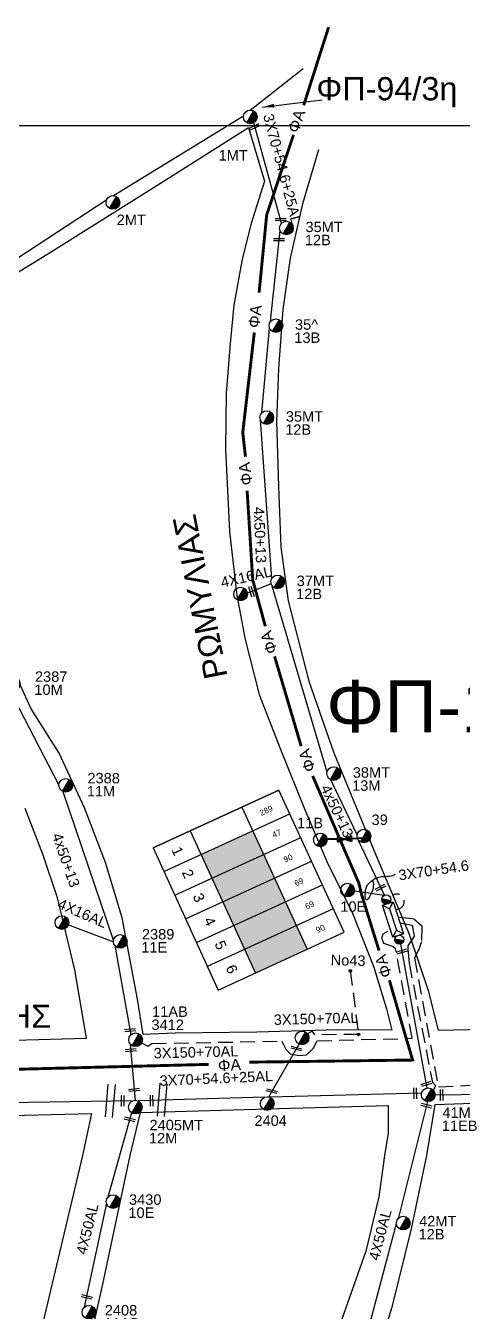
# Model space of a CAD drawing. Header units: millimetres. Extents: x 645 to 3057, y 900 to 1793.
# Drawn here: x 1477.2 to 1552.6, y 1563.5 to 1785.5 of the extents above; entities that cross this region are included whole.
import ezdxf
from ezdxf.enums import TextEntityAlignment as Align

# ---------------------------------------------------------------- set-up
doc = ezdxf.new("R2010")
doc.units = ezdxf.units.MM
doc.linetypes.add('DASHED', pattern=[19.05, 12.7, -6.35])
for name, color, linetype in [('Άγνωστα', 7, 'Continuous'), ('Ασφαλειοκιβώτια Χ.Τ 6 αναχωρήσεων', 7, 'Continuous'), ('Γυμνά εναέρια ΧΤ (3Φ)   4x16AL', 7, 'Continuous'), ('Γυμνά εναέρια ΧΤ (3Φ)   4x50AL', 7, 'Continuous'), ('Επίτονοι', 7, 'Continuous'), ('Επιγραφές - Σχήματα', 7, 'Continuous'), ('Μηχανική τομή', 7, 'Continuous'), ('Στύλος ΦΜ', 7, 'Continuous'), ('Στύλος ΦΜ @ 1', 7, 'Continuous'), ('Συνδέσεις', 7, 'Continuous'), ('Συνεστραμμένα ΧΤ   3x70+54.6+25 AL', 7, 'SYN_LINE'), ('Τομή', 7, 'Continuous'), ('Υποσταθμός εναέριος 2 στύλων', 7, 'Continuous'), ('Υποσταθμός πόλεως', 7, 'Continuous'), ('Υπόβαθρο ΔΕΗ', 7, 'Continuous'), ('Υπόβαθρο ΔΕΗ @ 1', 7, 'Continuous'), ('Υπόγεια καλώδια Δικτύου ΧΤ και Παρ. ΧΤ - 3X150+70 AL', 7, 'DASHED'), ('Υπόγεια καλώδια Παροχών ΧΤ   4x16AL', 7, 'DASHED')]:
    doc.layers.add(name, color=color, linetype=linetype)
doc.styles.get("Standard").update_dxf_attribs({"font": 'arial.ttf'})
doc.linetypes.add('SYN_LINE', pattern='A,0.5,-0.0001,["/\\/\\/\\/",Standard,S=0.1,R=0,X=0,Y=-0.05],-0.25', length=0.7501)
doc.dimstyles.new('ISO-25', dxfattribs={"dimtxt": 2.5, "dimasz": 2.5, "dimexe": 1.25, "dimexo": 0.625, "dimtad": 1, "dimtxsty": 'Standard', "dimcen": 2.5, "dimadec": 0, "dimazin": 0, "dimtfac": 1, "dimtmove": 0, "dimatfit": 3, "dimfxl": 1, "dimarcsym": 0})

# ---------------------------------------------------------------- blocks, each defined once
blk = doc.blocks.new('ΥΠΑΡΧΩΝ ΤΣΙΜΕΝΤΕΝΙΟΣ ΣΤΥΛΟΣ')
at = {"layer": 'Στύλος ΦΜ'}
blk.add_hatch(color=256, dxfattribs=at).paths.add_polyline_path([(-1.29, -2.28, 0.574793), (2.62, 0, 0.268822), (1.3, 2.27)])
blk.add_line((-1.29, -2.28), (1.3, 2.27), dxfattribs=at)
blk.add_circle((0, 0), 2.62, dxfattribs=at)
at = {"layer": 'Στύλος ΦΜ', "flags": 4}
for tag, p in [('ΑΡΙΘΜΟΣ', (-4.68, 8.05)), ('ΤΥΠΟΣ', (-4.91, 3.03))]:
    blk.add_attdef(tag, p, '', height=4, dxfattribs=at)
blk = doc.blocks.new('ΥΠΟΣΤΑΘΜΟΣ ΕΝΑΕΡΙΟΣ ΕΠΙ 2 ΣΤΥΛΩΝ')
at = {"layer": 'Υποσταθμός εναέριος 2 στύλων', "linetype": 'Continuous'}
for points in [[(-11.97, -2.11, 0.574793), (-8.45, -0.07, 0.268822), (-9.64, 1.98)], [(9.68, -2.15, 0.574793), (13.19, -0.1, 0.268822), (12.01, 1.95)]]:
    blk.add_hatch(color=256, dxfattribs=at).paths.add_polyline_path(points)
for p, q in [((-11.97, -2.11), (-9.64, 1.98)), ((9.68, -2.15), (12.01, 1.95))]:
    blk.add_line(p, q, dxfattribs=at)
for centre in [(-10.81, -0.07), (10.84, -0.1)]:
    blk.add_circle(centre, 2.36, dxfattribs=at)
at = {"layer": 'Υποσταθμός πόλεως', "linetype": 'Continuous', "ltscale": 40}
blk.add_lwpolyline([(-8.57, 2.82), (8.57, 2.82), (8.57, -2.82), (-8.57, -2.82)], close=True, dxfattribs=at)
for points in [[(-5.75, 0), (-8.57, 2.82)], [(-8.57, -2.82), (-5.75, 0)], [(-5.75, 0), (5.75, 0)], [(5.75, 0), (8.57, 2.82)], [(8.57, -2.82), (5.75, 0)]]:
    blk.add_lwpolyline(points, dxfattribs=at)
at = {"layer": 'Υποσταθμός εναέριος 2 στύλων', "ltscale": 40, "flags": 1}
for tag, p in [('ΜΕΤΑΣΧΗΜΑΤΙΣΜΟΣ', (14.09, 2.51)), ('ΙΣΧΥΣ', (14.07, -0.28)), ('ΑΡΙΘΜΟΣ', (14.19, -3))]:
    blk.add_attdef(tag, p, '', height=1.8, dxfattribs=at)
blk = doc.blocks.new('ΜΗΧΑΝΙΚΗ ΤΟΜΗ')
at = {"layer": 'Μηχανική τομή', "ltscale": 40}
for p, q in [((-1.89, 0.78), (1.89, 0.78)), ((1.89, 0), (-1.89, 0))]:
    blk.add_line(p, q, dxfattribs=at)
blk = doc.blocks.new('ΤΟΜΗ')
at = {"layer": 'Τομή', "ltscale": 40}
for p, q in [((-5.68, 0), (5.68, 0)), ((5.68, -2.33), (-5.68, -2.33))]:
    blk.add_line(p, q, dxfattribs=at)
blk = doc.blocks.new('ΑΣΦΑΛΕΙΟΚΙΒΩΤΙΟ ΥΠΟΣΤΑΘΜΟΥ 6 ΑΝΑΧΩΡΗΣΕΩΝ')
at = {"layer": 'Ασφαλειοκιβώτια Χ.Τ 6 αναχωρήσεων', "ltscale": 40}
for p, q in [((-23.91, 27), (23.91, 27)), ((-9.83, 27), (-9.83, -27)), ((9.83, 27), (9.83, -27)), ((-23.91, 18), (23.91, 18)), ((-23.91, 9), (23.91, 9)), ((-23.91, 0), (23.91, 0)), ((-23.91, -9), (23.91, -9)), ((-23.91, -18), (23.91, -18))]:
    blk.add_line(p, q, dxfattribs=at)
at = {"layer": 'Ασφαλειοκιβώτια Χ.Τ 6 αναχωρήσεων'}
blk.add_lwpolyline([(-23.91, -27), (23.91, -27), (23.91, 27), (-23.91, 27)], close=True, dxfattribs=at)
for s, p in [('1', (-18.47, 23.8)), ('2', (-18.47, 15.23)), ('3', (-18.47, 6.16)), ('4', (-18.47, -2.87)), ('5', (-18.47, -11.88)), ('6', (-18.47, -21.01))]:
    blk.add_text(s, height=3.6, rotation=270, dxfattribs=at).set_placement(p)
at = {"layer": 'Ασφαλειοκιβώτια Χ.Τ 6 αναχωρήσεων', "ltscale": 40}
for tag, height, p in [('ΟΝΟΜΑ', 5, (-0.27, 31.68)), ('ΚΕΙΜΕΝΟ 1', 2, (16.95, 22.41)), ('ΚΕΙΜΕΝΟ 2', 2, (16.95, 13.71)), ('ΚΕΙΜΕΝΟ 3', 2, (16.95, 4.31)), ('ΚΕΙΜΕΝΟ 4', 2, (16.95, -4.67)), ('ΚΕΙΜΕΝΟ 5', 2, (16.95, -13.51)), ('ΚΕΙΜΕΝΟ 6', 2, (16.95, -22.43)), ('ΣΧ', 2, (-0.21, -29.21))]:
    blk.add_attdef(tag, text='', height=height, dxfattribs=at).set_placement(p, align=Align.MIDDLE_CENTER)
blk = doc.blocks.new('_ΣΥΝΔΕΣΗ')
at = {"layer": 'Συνδέσεις', "linetype": 'SYN_LINE', "ltscale": 40}
blk.add_hatch(color=256, dxfattribs=at).paths.add_polyline_path([(0.5, -0.01, 1), (-0.5, -0.01, 1)])
at = {"layer": 'Συνδέσεις'}
blk.add_circle((0, -0.01), 0.5, dxfattribs=at)
blk = doc.blocks.new('ΕΠΙΤΟΝΟΣ')
at = {"layer": 'Επίτονοι', "lineweight": 40, "ltscale": 40}
blk.add_hatch(color=256, dxfattribs=at).paths.add_polyline_path([(-1.13, 6.47), (0, 9.1), (1.13, 6.47)])
for p, q in [((-1.13, 6.47), (0, 9.1)), ((1.13, 6.47), (-1.13, 6.47)), ((-1.13, 6.47), (0, 6.47)), ((0, 9.1), (1.13, 6.47)), ((0, 6.47), (0, 0))]:
    blk.add_line(p, q, dxfattribs=at)

msp = doc.modelspace()

# ---------------------------------------------------------------- hatches: boundary and pattern name
at = {"layer": 'Ασφαλειοκιβώτια Χ.Τ 6 αναχωρήσεων'}
for color, points in [(30, [(1507.38257, 1642.50769), (1509.25857, 1638.41738), (1518.19114, 1642.51426), (1516.31513, 1646.60457)]), (27, [(1509.25857, 1638.41738), (1511.13458, 1634.32707), (1520.06714, 1638.42396), (1518.19114, 1642.51426)]), (2, [(1511.13458, 1634.32707), (1513.01058, 1630.23677), (1521.94314, 1634.33365), (1520.06714, 1638.42396)]), (1, [(1513.01058, 1630.23677), (1514.88658, 1626.14646), (1523.81914, 1630.24334), (1521.94314, 1634.33365)]), (173, [(1514.88658, 1626.14646), (1516.76258, 1622.05615), (1525.69514, 1626.15303), (1523.81914, 1630.24334)])]:
    msp.add_hatch(color=color, dxfattribs=at).paths.add_polyline_path(points)

# ---------------------------------------------------------------- linework, layer by layer
at = {"layer": 'Άγνωστα', "color": 27}
for points in [[(1519.37908, 1734.48269), (1521.02601, 1750.17422)], [(1517.86491, 1718.70004), (1519.20804, 1733.35916)], [(1519.60302, 1690.15547), (1517.64667, 1717.45411)], [(1529.12573, 1656.72357), (1519.68955, 1688.80693)], [(1534.32564, 1645.92262), (1529.76261, 1655.41195)], [(1539.01736, 1635.46217), (1534.57195, 1644.95064)]]:
    msp.add_lwpolyline(points, dxfattribs=at)
at = {"layer": 'Άγνωστα', "color": 173, "linetype": 'Continuous', "ltscale": 20}
for points in [[(1474.27206, 1671.04522), (1482.8732, 1654.45519)], [(1483.55904, 1653.37784), (1492.27386, 1627.62906)], [(1492.51269, 1626.79899), (1495.29086, 1611.3894)], [(1495.19096, 1609.7923), (1496.00279, 1600.08622)]]:
    msp.add_lwpolyline(points, dxfattribs=at)
at = {"layer": 'Άγνωστα', "color": 27, "linetype": 'DASHED', "ltscale": 0.2}
msp.add_arc((1541.13727, 1634.38517), 1.29972, 259.9916259, 118.194123, dxfattribs=at)
at = {"layer": 'Γυμνά εναέρια ΧΤ (3Φ)   4x16AL', "color": 27}
msp.add_lwpolyline([(1519.48502, 1689.19108), (1515.38673, 1687.6077)], dxfattribs=at)
at = {"layer": 'Γυμνά εναέρια ΧΤ (3Φ)   4x50AL', "color": 30}
for points in [[(1546.47869, 1599.88234), (1541.37596, 1579.6573)], [(1536.17421, 1560.20715), (1541.09962, 1578.84022)]]:
    msp.add_lwpolyline(points, dxfattribs=at)
at = {"layer": 'Γυμνά εναέρια ΧΤ (3Φ)   4x50AL', "color": 173}
for points in [[(1495.3897, 1597.94312), (1491.34153, 1583.39335)], [(1491.0924, 1582.32309), (1487.24877, 1564.38605)]]:
    msp.add_lwpolyline(points, dxfattribs=at)
at = {"layer": 'Επιγραφές - Σχήματα'}
msp.add_lwpolyline([(644.94827, 917.56325), (2950.19274, 916.21517), (2950.19274, 1768.24265), (644.94827, 1768.24265)], close=True, dxfattribs=at)
msp.add_lwpolyline([(1536.98505, 1638.09888), (1537.07328, 1637.73611), (1537.11166, 1637.38964), (1537.10733, 1637.05977), (1537.06745, 1636.74685), (1536.99918, 1636.45121), (1536.90968, 1636.17317), (1536.80609, 1635.91306), (1536.69557, 1635.67121), (1536.5843, 1635.44843), (1536.47452, 1635.24741), (1536.3675, 1635.07134), (1536.26448, 1634.92338), (1536.16675, 1634.80671), (1536.07556, 1634.72451), (1535.99217, 1634.67995), (1535.91784, 1634.6762), (1535.85363, 1634.715), (1535.7997, 1634.79234), (1535.75601, 1634.90275), (1535.72252, 1635.04078), (1535.69919, 1635.20098), (1535.68597, 1635.37788), (1535.68282, 1635.56603), (1535.6897, 1635.75997), (1535.70656, 1635.95489), (1535.73327, 1636.14854), (1535.76971, 1636.33932), (1535.81574, 1636.52562), (1535.87124, 1636.70585), (1535.93608, 1636.8784), (1536.01012, 1637.04167), (1536.09325, 1637.19405), (1536.18523, 1637.33447), (1536.28551, 1637.4639), (1536.39345, 1637.58387), (1536.5084, 1637.69589), (1536.62971, 1637.80146), (1536.75674, 1637.90209), (1536.88884, 1637.99931), (1537.02537, 1638.09461), (1537.1664, 1638.18896), (1537.31497, 1638.28108), (1537.47482, 1638.36914), (1537.64969, 1638.45133), (1537.84334, 1638.52582), (1538.05952, 1638.59077), (1538.30198, 1638.64437), (1538.57446, 1638.68479), (1538.87799, 1638.71174), (1539.20269, 1638.73109), (1539.53596, 1638.75024), (1539.86519, 1638.7766), (1540.17777, 1638.81758), (1540.46111, 1638.88058), (1540.70259, 1638.97301), (1540.88961, 1639.10228)], dxfattribs=at)
at = {"layer": 'Συνεστραμμένα ΧΤ   3x70+54.6+25 AL', "color": 2, "ltscale": 20}
for p, q in [((1515.8886, 1770.97483), (1524.98661, 1778.16812)), ((1492.26505, 1756.20781), (1514.71523, 1769.94988)), ((1465.15876, 1738.51721), (1491.12368, 1755.51211))]:
    msp.add_line(p, q, dxfattribs=at)
at = {"layer": 'Συνεστραμμένα ΧΤ   3x70+54.6+25 AL', "color": 27, "ltscale": 20}
for points in [[(1521.26426, 1751.42579), (1516.4985, 1768.7929)], [(1534.37402, 1645.29869), (1529.14539, 1645.09604)]]:
    msp.add_lwpolyline(points, dxfattribs=at)
at = {"layer": 'Συνεστραμμένα ΧΤ   3x70+54.6+25 AL', "color": 27, "ltscale": 5}
msp.add_lwpolyline([(1533.83711, 1636.24685), (1539.06007, 1635.48104)], dxfattribs=at)
at = {"layer": 'Συνεστραμμένα ΧΤ   3x70+54.6+25 AL', "color": 30, "linetype": 'Continuous', "ltscale": 20}
msp.add_lwpolyline([(1541.78397, 1627.04243), (1546.35853, 1602.21256)], dxfattribs=at)
at = {"layer": 'Συνεστραμμένα ΧΤ   3x70+54.6+25 AL', "color": 30, "ltscale": 10}
msp.add_lwpolyline([(1519.08692, 1600.66566), (1524.32901, 1609.79553)], dxfattribs=at)
at = {"layer": 'Συνεστραμμένα ΧΤ   3x70+54.6+25 AL', "color": 30, "ltscale": 20}
for points in [[(1545.42929, 1601.30785), (1519.25531, 1600.61302)], [(1518.39198, 1600.61531), (1496.57085, 1599.97226)]]:
    msp.add_lwpolyline(points, dxfattribs=at)
at = {"layer": 'Συνεστραμμένα ΧΤ   3x70+54.6+25 AL', "color": 2, "ltscale": 20}
msp.add_lwpolyline([(1588.11747, 1601.49891), (1547.7548, 1600.97558)], dxfattribs=at)
at = {"layer": 'Συνεστραμμένα ΧΤ   3x70+54.6+25 AL', "color": 151, "ltscale": 20}
msp.add_lwpolyline([(1495.68519, 1600.02573), (1466.68007, 1599.54874)], dxfattribs=at)
at = {"layer": 'Υπόβαθρο ΔΕΗ', "color": 85, "const_width": 0.5}
for points in [[(1529.39367, 1785.27157), (1525.09575, 1771.79611)], [(1523.34553, 1766.70938), (1518.71448, 1752.86192), (1517.40791, 1739.45874)], [(1516.58271, 1732.58531), (1514.58669, 1715.32619), (1515.05358, 1711.13783)], [(1515.34308, 1705.30225), (1516.30802, 1689.89668), (1518.4793, 1681.89084)], [(1520.07573, 1676.70364), (1524.6641, 1661.20054)], [(1526.64688, 1656.07009), (1531.47193, 1644.83299), (1534.61859, 1637.56603), (1535.1011, 1635.54046), (1538.09826, 1625.92019)], [(1539.88353, 1620.80803), (1542.59031, 1611.42847), (1543.89308, 1607.03973), (1515.73241, 1606.67317)], [(1508.72977, 1606.29191), (1461.61642, 1605.09121)]]:
    msp.add_lwpolyline(points, dxfattribs=at)
at = {"layer": 'Υπόβαθρο ΔΕΗ'}
for points in [[(1473.37314, 1741.4913), (1480.7742, 1746.03651), (1500.86123, 1758.66356), (1515.58195, 1767.96251)], [(1515.58195, 1767.96251), (1518.33414, 1758.67511), (1516.0672, 1751.4137), (1514.48509, 1745.2327), (1513.02211, 1737.29385), (1512.40995, 1730.70102), (1511.74129, 1722.14464), (1511.61617, 1712.4676), (1512.29637, 1698.2676), (1513.58346, 1687.18411), (1514.98505, 1679.63246), (1517.42176, 1670.11615), (1521.17781, 1660.53983), (1525.37519, 1650.07616), (1529.09858, 1641.27572), (1533.50354, 1632.39747), (1537.19482, 1623.07636), (1539.39276, 1615.87726), (1540.30575, 1612.19322), (1530.9616, 1612.23105), (1517.02767, 1611.8402), (1502.90537, 1611.68066), (1497.40149, 1611.42385), (1496.40414, 1617.55511), (1493.77197, 1631.58208), (1490.90157, 1641.12716), (1487.26788, 1650.55565), (1482.92822, 1660.01729), (1478.12001, 1667.64812), (1473.67394, 1677.28793)], [(1527.6807, 1764.091), (1524.86535, 1754.80085), (1522.78277, 1745.41146), (1521.51012, 1736.52953), (1520.77767, 1726.37692), (1520.4311, 1717.21954), (1520.74027, 1706.02498), (1521.16518, 1695.52337), (1522.4031, 1686.27242), (1525.98977, 1672.43358), (1530.27482, 1660.03515), (1537.18517, 1643.27687), (1543.29157, 1628.7745), (1546.57678, 1619.06683), (1548.27582, 1612.2216), (1574.84475, 1612.75372)], [(1466.81249, 1610.2316), (1487.65533, 1610.80258), (1485.63497, 1622.61931), (1482.64793, 1635.04455), (1480.18047, 1642.40224), (1477.07153, 1650.4299)]]:
    msp.add_lwpolyline(points, dxfattribs=at)
for points in [[(1539.05362, 1590.59429), (1538.07477, 1583.4364), (1535.83985, 1574.07645), (1531.25596, 1561.17103), (1526.9792, 1546.18885), (1523.8216, 1530.86839), (1522.35818, 1518.0869), (1522.08686, 1506.07536), (1522.40556, 1491.25087), (1517.21039, 1487.65383), (1512.33385, 1493.74785), (1497.27422, 1512.27199), (1481.80641, 1530.75511), (1484.98434, 1544.09614), (1490.43287, 1568.37553), (1495.1697, 1590.59429), (1496.97042, 1597.96754), (1520.83584, 1598.66203), (1539.66411, 1599.19879), (1539.66411, 1594.40194)], [(1586.84057, 1590.59429), (1585.83889, 1582.66061), (1584.11542, 1572.74278), (1581.08639, 1560.86822), (1578.40478, 1544.07409), (1576.81082, 1526.84997), (1575.89806, 1511.30223), (1575.66462, 1494.89692), (1557.15115, 1492.08213), (1530.08019, 1487.97217), (1530.48694, 1512.26314), (1531.60271, 1526.73848), (1533.52612, 1540.25753), (1536.02777, 1550.69608), (1540.41785, 1564.65106), (1543.68972, 1577.90102), (1546.32165, 1590.59429), (1547.74885, 1599.396), (1567.38749, 1600.05352), (1587.54167, 1600.43597), (1587.1661, 1595.05522)], [(1428.07181, 1590.59429), (1427.84608, 1590.94098), (1429.01713, 1596.3473), (1446.19742, 1596.64661), (1470.01278, 1597.32833), (1488.48492, 1597.827), (1486.93689, 1590.59429), (1478.76953, 1556.11296), (1476.60751, 1546.5333), (1470.81293, 1544.1484), (1464.00626, 1552.1603), (1451.77886, 1565.98993), (1438.17848, 1580.689)]]:
    msp.add_lwpolyline(points, close=True, dxfattribs=at)
at = {"layer": 'Υπόγεια καλώδια Δικτύου ΧΤ και Παρ. ΧΤ - 3X150+70 AL', "color": 1, "ltscale": 0.2}
msp.add_lwpolyline([(1541.36588, 1631.70517), (1544.06192, 1631.47215), (1545.44918, 1630.22119), (1545.40625, 1627.45224), (1544.87799, 1625.9724), (1544.2274, 1624.6724), (1548.32449, 1602.42177), (1567.3108, 1603.36333), (1586.7052, 1603.01373), (1587.35445, 1603.42669), (1588.19553, 1603.02848), (1588.52805, 1602.39983)], dxfattribs=at)
at = {"layer": 'Υπόγεια καλώδια Δικτύου ΧΤ και Παρ. ΧΤ - 3X150+70 AL', "color": 2, "ltscale": 0.2}
msp.add_lwpolyline([(1541.69593, 1630.68846), (1543.82466, 1630.30631), (1544.1393, 1628.42786), (1543.04522, 1626.74383), (1543.05638, 1626.25177), (1543.28887, 1623.73429), (1547.28915, 1603.24365), (1547.82507, 1602.63494), (1547.46472, 1601.83292)], dxfattribs=at)
at = {"layer": 'Υπόγεια καλώδια Δικτύου ΧΤ και Παρ. ΧΤ - 3X150+70 AL', "color": 173, "ltscale": 0.2}
msp.add_lwpolyline([(1497.14888, 1609.9944), (1498.21464, 1609.41584), (1498.91946, 1609.8855), (1521.33502, 1610.30206), (1521.99643, 1608.93109), (1522.74455, 1608.09987), (1524.2869, 1607.84646), (1525.55459, 1607.90981), (1526.72349, 1609.05182), (1527.39959, 1610.36115), (1543.80839, 1610.78914), (1540.94017, 1626.20921), (1540.4516, 1626.63296), (1538.94696, 1627.15578), (1538.56723, 1628.07346), (1538.78483, 1628.82747), (1539.58654, 1629.2978)], dxfattribs=at)
at = {"layer": 'Υπόγεια καλώδια Δικτύου ΧΤ και Παρ. ΧΤ - 3X150+70 AL', "color": 30, "ltscale": 0.2}
msp.add_lwpolyline([(1533.14082, 1622.43785), (1534.55108, 1611.47428), (1527.02607, 1611.37529), (1526.53891, 1612.02454), (1525.76433, 1611.57523)], dxfattribs=at)
at = {"layer": 'Υπόγεια καλώδια Παροχών ΧΤ   4x16AL', "color": 173, "linetype": 'SYN_LINE', "ltscale": 10}
msp.add_lwpolyline([(1484.52263, 1630.39395), (1492.27181, 1627.42901)], dxfattribs=at)

# ---------------------------------------------------------------- block references
at = {"layer": 'Ασφαλειοκιβώτια Χ.Τ 6 αναχωρήσεων'}
ref = msp.add_blockref('ΑΣΦΑΛΕΙΟΚΙΒΩΤΙΟ ΥΠΟΣΤΑΘΜΟΥ 6 ΑΝΑΧΩΡΗΣΕΩΝ', (1515.60086, 1636.37551), dxfattribs=dict(at, xscale=0.5000000000000443, yscale=0.5000000000000443, zscale=0.5000000000000443, rotation=24.63835610998102))
ref.add_attrib('ΚΕΙΜΕΝΟ 2', '47', dxfattribs={"ltscale": 40, "height": 1, "rotation": 24.6383561}).set_placement((1520.44814, 1646.13897), align=Align.MIDDLE_CENTER)
ref.add_attrib('ΚΕΙΜΕΝΟ 1', '289', dxfattribs={"ltscale": 40, "height": 1, "rotation": 24.6383561}).set_placement((1518.63392, 1650.09457), align=Align.MIDDLE_CENTER)
ref.add_attrib('ΚΕΙΜΕΝΟ 3', '90', dxfattribs={"ltscale": 40, "height": 1, "rotation": 24.6383561}).set_placement((1522.40761, 1641.86668), align=Align.MIDDLE_CENTER)
ref.add_attrib('ΚΕΙΜΕΝΟ 4', '69', dxfattribs={"ltscale": 40, "height": 1, "rotation": 24.6383561}).set_placement((1524.27825, 1637.78806), align=Align.MIDDLE_CENTER)
ref.add_attrib('ΚΕΙΜΕΝΟ 5', '69', dxfattribs={"ltscale": 40, "height": 1, "rotation": 24.6383561}).set_placement((1526.12138, 1633.76942), align=Align.MIDDLE_CENTER)
ref.add_attrib('ΚΕΙΜΕΝΟ 6', '90', dxfattribs={"ltscale": 40, "height": 1, "rotation": 24.6383561}).set_placement((1527.98118, 1629.71444), align=Align.MIDDLE_CENTER)
at = {"layer": 'Επίτονοι'}
for p, xscale, yscale, zscale, rotation in [((1528.04811, 1645.13061), 0.4499999999998181, 0.4499999999998181, 0.4499999999998181, 270), ((1536.2381, 1645.45222), 0.4499999999998153, 0.4499999999998153, 0.4499999999998153, 93.85250179349087)]:
    msp.add_blockref('ΕΠΙΤΟΝΟΣ', p, dxfattribs=dict(at, xscale=xscale, yscale=yscale, zscale=zscale, rotation=rotation))
at = {"layer": 'Μηχανική τομή'}
for p, xscale, yscale, zscale, rotation in [((1516.74697, 1767.88746), 0.5000000000001878, 0.5000000000001878, 0.5000000000001878, 25.33227095179204), ((1521.13332, 1751.90293), 0.5000000000002174, 0.5000000000002174, 0.5000000000002174, 359.4992833656879), ((1520.84104, 1748.41189), 0.5000000000002174, 0.5000000000002174, 0.5000000000002174, 359.4992833656879), ((1515.88677, 1687.80089), 0.4999999999999491, 0.4999999999999491, 0.4999999999999491, 286.5196568736745), ((1538.24603, 1636.95256), 0.4999999999998607, 0.4999999999998607, 0.4999999999998607, 206.8140568503241), ((1541.92934, 1625.95184), 0.4999999999998391, 0.4999999999998391, 0.4999999999998391, 196.7539014988263), ((1495.18104, 1611.99857), 0.500000000000049, 0.500000000000049, 0.500000000000049, 5.484925020109604), ((1495.29537, 1608.54399), 0.500000000000049, 0.500000000000049, 0.500000000000049, 5.484925020109604), ((1523.78414, 1608.84657), 0.499999999999968, 0.499999999999968, 0.499999999999968, 346.3318095983545), ((1546.19658, 1603.11926), 0.4999999999998391, 0.4999999999998391, 0.4999999999998391, 196.7539014988263), ((1493.69176, 1599.99295), 0.4999999999997877, 0.4999999999997877, 0.4999999999997877, 270.5640433509021), ((1495.86947, 1601.68016), 0.500000000000049, 0.500000000000049, 0.500000000000049, 5.484925020109604), ((1498.66569, 1600.034), 0.4999999999997877, 0.4999999999997877, 0.4999999999997877, 270.5640433509021), ((1519.55592, 1601.48248), 0.499999999999968, 0.499999999999968, 0.499999999999968, 346.3318095983545), ((1544.13339, 1601.27345), 0.4999999999997877, 0.4999999999997877, 0.4999999999997877, 270.5640433509021), ((1548.6804, 1600.98758), 0.4999999999997877, 0.4999999999997877, 0.4999999999997877, 270.5640433509021), ((1546.23892, 1598.98048), 0.499999999999968, 0.499999999999968, 0.499999999999968, 346.3318095983545), ((1495.07121, 1596.62655), 0.499999999999968, 0.499999999999968, 0.499999999999968, 346.3318095983545), ((1487.63682, 1565.97701), 0.499999999999968, 0.499999999999968, 0.499999999999968, 346.3318095983545)]:
    msp.add_blockref('ΜΗΧΑΝΙΚΗ ΤΟΜΗ', p, dxfattribs=dict(at, xscale=xscale, yscale=yscale, zscale=zscale, rotation=rotation))
at = {"layer": 'Στύλος ΦΜ @ 1', "ltscale": 40}
ref = msp.add_blockref('ΥΠΑΡΧΩΝ ΤΣΙΜΕΝΤΕΝΙΟΣ ΣΤΥΛΟΣ', (1515.88305, 1769.79707), dxfattribs=dict(at, xscale=0.4499999999998181, yscale=0.4499999999998181, zscale=0.4499999999998181))
ref.add_attrib('ΤΥΠΟΣ', '1MT', (1510.4146, 1762.25976), dxfattribs={"layer": 'Στύλος ΦΜ', "height": 1.8, "flags": 4})
ref = msp.add_blockref('ΥΠΑΡΧΩΝ ΤΣΙΜΕΝΤΕΝΙΟΣ ΣΤΥΛΟΣ', (1492.19909, 1755.03189), dxfattribs=dict(at, xscale=0.4499999999998181, yscale=0.4499999999998181, zscale=0.4499999999998181))
ref.add_attrib('ΤΥΠΟΣ', '2MT', (1492.84533, 1751.13296), dxfattribs={"layer": 'Στύλος ΦΜ', "height": 1.8, "flags": 4})
ref = msp.add_blockref('ΥΠΑΡΧΩΝ ΤΣΙΜΕΝΤΕΝΙΟΣ ΣΤΥΛΟΣ', (1522.11828, 1750.61476), dxfattribs=dict(at, xscale=0.4499999999998181, yscale=0.4499999999998181, zscale=0.4499999999998181))
ref.add_attrib('ΤΥΠΟΣ', '12B', (1525.29848, 1747.64221), dxfattribs={"layer": 'Στύλος ΦΜ', "height": 1.8, "flags": 4})
ref.add_attrib('ΑΡΙΘΜΟΣ', '35MT', (1525.40503, 1749.9045), dxfattribs={"layer": 'Στύλος ΦΜ', "height": 1.8, "flags": 4})
ref = msp.add_blockref('ΥΠΑΡΧΩΝ ΤΣΙΜΕΝΤΕΝΙΟΣ ΣΤΥΛΟΣ', (1520.31343, 1733.76567), dxfattribs=dict(at, xscale=0.4499999999998181, yscale=0.4499999999998181, zscale=0.4499999999998181))
ref.add_attrib('ΤΥΠΟΣ', '13B', (1523.49363, 1730.79313), dxfattribs={"layer": 'Στύλος ΦΜ', "height": 1.8, "flags": 4})
ref.add_attrib('ΑΡΙΘΜΟΣ', '35^ ', (1523.60017, 1733.05541), dxfattribs={"layer": 'Στύλος ΦΜ', "height": 1.8, "flags": 4})
ref = msp.add_blockref('ΥΠΑΡΧΩΝ ΤΣΙΜΕΝΤΕΝΙΟΣ ΣΤΥΛΟΣ', (1518.73444, 1717.90566), dxfattribs=dict(at, xscale=0.4499999999998181, yscale=0.4499999999998181, zscale=0.4499999999998181))
ref.add_attrib('ΤΥΠΟΣ', '12B', (1521.91464, 1714.93311), dxfattribs={"layer": 'Στύλος ΦΜ', "height": 1.8, "flags": 4})
ref.add_attrib('ΑΡΙΘΜΟΣ', '35MT', (1522.02118, 1717.1954), dxfattribs={"layer": 'Στύλος ΦΜ', "height": 1.8, "flags": 4})
ref = msp.add_blockref('ΥΠΑΡΧΩΝ ΤΣΙΜΕΝΤΕΝΙΟΣ ΣΤΥΛΟΣ', (1520.60899, 1689.54297), dxfattribs=dict(at, xscale=0.4499999999998181, yscale=0.4499999999998181, zscale=0.4499999999998181))
ref.add_attrib('ΤΥΠΟΣ', '12B', (1523.78919, 1686.57043), dxfattribs={"layer": 'Στύλος ΦΜ', "height": 1.8, "flags": 4})
ref.add_attrib('ΑΡΙΘΜΟΣ', '37MT', (1523.89573, 1688.83272), dxfattribs={"layer": 'Στύλος ΦΜ', "height": 1.8, "flags": 4})
at = {"layer": 'Στύλος ΦΜ @ 1', "ltscale": 40, "xscale": 0.4499999999998181, "yscale": 0.4499999999998181, "zscale": 0.4499999999998181}
for p in [(1514.21862, 1687.45717), (1483.4028, 1630.75882), (1524.82613, 1610.86324)]:
    msp.add_blockref('ΥΠΑΡΧΩΝ ΤΣΙΜΕΝΤΕΝΙΟΣ ΣΤΥΛΟΣ', p, dxfattribs=at)
at = {"layer": 'Στύλος ΦΜ @ 1', "ltscale": 40}
ref = msp.add_blockref('ΥΠΑΡΧΩΝ ΤΣΙΜΕΝΤΕΝΙΟΣ ΣΤΥΛΟΣ', (1474.9975, 1671.97305), dxfattribs=dict(at, xscale=0.4499999999998181, yscale=0.4499999999998181, zscale=0.4499999999998181))
ref.add_attrib('ΤΥΠΟΣ', '10M', (1478.64343, 1670.04322), dxfattribs={"layer": 'Στύλος ΦΜ', "height": 1.8, "flags": 4})
ref.add_attrib('ΑΡΙΘΜΟΣ', '2387', (1478.74998, 1672.30551), dxfattribs={"layer": 'Στύλος ΦΜ', "height": 1.8, "flags": 4})
ref = msp.add_blockref('ΥΠΑΡΧΩΝ ΤΣΙΜΕΝΤΕΝΙΟΣ ΣΤΥΛΟΣ', (1484.05094, 1654.44797), dxfattribs=dict(at, xscale=0.4499999999998181, yscale=0.4499999999998181, zscale=0.4499999999998181))
ref.add_attrib('ΤΥΠΟΣ', '11M', (1487.69688, 1652.51814), dxfattribs={"layer": 'Στύλος ΦΜ', "height": 1.8, "flags": 4})
ref.add_attrib('ΑΡΙΘΜΟΣ', '2388', (1487.80343, 1654.78043), dxfattribs={"layer": 'Στύλος ΦΜ', "height": 1.8, "flags": 4})
ref = msp.add_blockref('ΥΠΑΡΧΩΝ ΤΣΙΜΕΝΤΕΝΙΟΣ ΣΤΥΛΟΣ', (1530.27628, 1656.4718), dxfattribs=dict(at, xscale=0.4499999999998181, yscale=0.4499999999998181, zscale=0.4499999999998181))
ref.add_attrib('ΤΥΠΟΣ', '13M', (1533.45647, 1653.49926), dxfattribs={"layer": 'Στύλος ΦΜ', "height": 1.8, "flags": 4})
ref.add_attrib('ΑΡΙΘΜΟΣ', '38MT', (1533.56302, 1655.76155), dxfattribs={"layer": 'Στύλος ΦΜ', "height": 1.8, "flags": 4})
ref = msp.add_blockref('ΥΠΑΡΧΩΝ ΤΣΙΜΕΝΤΕΝΙΟΣ ΣΤΥΛΟΣ', (1527.96936, 1645.03195), dxfattribs=dict(at, xscale=0.4499999999998181, yscale=0.4499999999998181, zscale=0.4499999999998181))
ref.add_attrib('ΤΥΠΟΣ', '11B', (1523.96242, 1647.05149), dxfattribs={"layer": 'Στύλος ΦΜ', "height": 1.8, "flags": 4})
ref = msp.add_blockref('ΥΠΑΡΧΩΝ ΤΣΙΜΕΝΤΕΝΙΟΣ ΣΤΥΛΟΣ', (1535.48188, 1645.69843), dxfattribs=dict(at, xscale=0.4499999999998181, yscale=0.4499999999998181, zscale=0.4499999999998181))
ref.add_attrib('ΤΥΠΟΣ', '39', (1536.8123, 1647.60646), dxfattribs={"layer": 'Στύλος ΦΜ', "height": 1.8, "flags": 4})
ref = msp.add_blockref('ΥΠΑΡΧΩΝ ΤΣΙΜΕΝΤΕΝΙΟΣ ΣΤΥΛΟΣ', (1493.44629, 1627.517), dxfattribs=dict(at, xscale=0.4499999999998181, yscale=0.4499999999998181, zscale=0.4499999999998181))
ref.add_attrib('ΤΥΠΟΣ', '11E', (1497.09222, 1625.58717), dxfattribs={"layer": 'Στύλος ΦΜ', "height": 1.8, "flags": 4})
ref.add_attrib('ΑΡΙΘΜΟΣ', '2389', (1497.19877, 1627.84946), dxfattribs={"layer": 'Στύλος ΦΜ', "height": 1.8, "flags": 4})
ref = msp.add_blockref('ΥΠΑΡΧΩΝ ΤΣΙΜΕΝΤΕΝΙΟΣ ΣΤΥΛΟΣ', (1496.10349, 1610.53689), dxfattribs=dict(at, xscale=0.4499999999998181, yscale=0.4499999999998181, zscale=0.4499999999998181))
ref.add_attrib('ΤΥΠΟΣ', '3412', (1498.84365, 1612.22849), dxfattribs={"layer": 'Στύλος ΦΜ', "height": 1.8, "flags": 4})
ref.add_attrib('ΑΡΙΘΜΟΣ', '11AB', (1498.9502, 1614.49078), dxfattribs={"layer": 'Στύλος ΦΜ', "height": 1.8, "flags": 4})
ref = msp.add_blockref('ΥΠΑΡΧΩΝ ΤΣΙΜΕΝΤΕΝΙΟΣ ΣΤΥΛΟΣ', (1518.82074, 1599.51836), dxfattribs=dict(at, xscale=0.4499999999998181, yscale=0.4499999999998181, zscale=0.4499999999998181))
ref.add_attrib('ΤΥΠΟΣ', '2404', (1516.60386, 1595.67389), dxfattribs={"layer": 'Στύλος ΦΜ', "height": 1.8, "flags": 4})
ref = msp.add_blockref('ΥΠΑΡΧΩΝ ΤΣΙΜΕΝΤΕΝΙΟΣ ΣΤΥΛΟΣ', (1546.57976, 1601.05576), dxfattribs=dict(at, xscale=0.4499999999998181, yscale=0.4499999999998181, zscale=0.4499999999998181))
ref.add_attrib('ΤΥΠΟΣ', '11EB', (1548.92011, 1594.80474), dxfattribs={"layer": 'Στύλος ΦΜ', "height": 1.8, "flags": 4})
ref.add_attrib('ΑΡΙΘΜΟΣ', '41MT', (1549.02666, 1597.06702), dxfattribs={"layer": 'Στύλος ΦΜ', "height": 1.8, "flags": 4})
ref = msp.add_blockref('ΥΠΑΡΧΩΝ ΤΣΙΜΕΝΤΕΝΙΟΣ ΣΤΥΛΟΣ', (1496.06228, 1598.90996), dxfattribs=dict(at, xscale=0.4499999999998181, yscale=0.4499999999998181, zscale=0.4499999999998181))
ref.add_attrib('ΤΥΠΟΣ', '12M', (1498.40263, 1592.65893), dxfattribs={"layer": 'Στύλος ΦΜ', "height": 1.8, "flags": 4})
ref.add_attrib('ΑΡΙΘΜΟΣ', '2405MT', (1498.50918, 1594.92122), dxfattribs={"layer": 'Στύλος ΦΜ', "height": 1.8, "flags": 4})
ref = msp.add_blockref('ΥΠΑΡΧΩΝ ΤΣΙΜΕΝΤΕΝΙΟΣ ΣΤΥΛΟΣ', (1492.2316, 1582.62204), dxfattribs=dict(at, xscale=0.4499999999998181, yscale=0.4499999999998181, zscale=0.4499999999998181))
ref.add_attrib('ΤΥΠΟΣ', '10E', (1494.86753, 1579.80348), dxfattribs={"layer": 'Στύλος ΦΜ', "height": 1.8, "flags": 4})
ref.add_attrib('ΑΡΙΘΜΟΣ', '3430', (1494.97408, 1582.06577), dxfattribs={"layer": 'Στύλος ΦΜ', "height": 1.8, "flags": 4})
ref = msp.add_blockref('ΥΠΑΡΧΩΝ ΤΣΙΜΕΝΤΕΝΙΟΣ ΣΤΥΛΟΣ', (1542.27599, 1578.89763), dxfattribs=dict(at, xscale=0.4499999999998181, yscale=0.4499999999998181, zscale=0.4499999999998181))
ref.add_attrib('ΤΥΠΟΣ', '12B', (1544.91193, 1576.07907), dxfattribs={"layer": 'Στύλος ΦΜ', "height": 1.8, "flags": 4})
ref.add_attrib('ΑΡΙΘΜΟΣ', '42MT', (1545.01848, 1578.34136), dxfattribs={"layer": 'Στύλος ΦΜ', "height": 1.8, "flags": 4})
ref = msp.add_blockref('ΥΠΑΡΧΩΝ ΤΣΙΜΕΝΤΕΝΙΟΣ ΣΤΥΛΟΣ', (1488.04771, 1563.5207), dxfattribs=dict(at, xscale=0.4499999999998181, yscale=0.4499999999998181, zscale=0.4499999999998181))
ref.add_attrib('ΤΥΠΟΣ', '11AB', (1490.68365, 1560.70214), dxfattribs={"layer": 'Στύλος ΦΜ', "height": 1.8, "flags": 4})
ref.add_attrib('ΑΡΙΘΜΟΣ', '2408', (1490.7902, 1562.96443), dxfattribs={"layer": 'Στύλος ΦΜ', "height": 1.8, "flags": 4})
at = {"layer": 'Συνδέσεις', "xscale": 0.4499999999998181, "yscale": 0.4499999999998181, "zscale": 0.4499999999998181}
for p in [(1533.14082, 1622.43785), (1534.55108, 1611.47428)]:
    msp.add_blockref('_ΣΥΝΔΕΣΗ', p, dxfattribs=at)
at = {"layer": 'Τομή', "xscale": 0.5000000000001286, "yscale": 0.5000000000001286, "zscale": 0.5000000000001286, "rotation": 265.131215799315}
for p in [(1492.31108, 1599.97024), (1501.26852, 1600.1107)]:
    msp.add_blockref('ΤΟΜΗ', p, dxfattribs=at)
at = {"layer": 'Υποσταθμός εναέριος 2 στύλων', "xscale": 0.336630896924686, "yscale": 0.336630896924686, "zscale": 0.336630896924686, "rotation": 287.9845426616459}
msp.add_blockref('ΥΠΟΣΤΑΘΜΟΣ ΕΝΑΕΡΙΟΣ ΕΠΙ 2 ΣΤΥΛΩΝ', (1540.50312, 1631.29342), dxfattribs=at)
at = {"layer": 'Υπόβαθρο ΔΕΗ @ 1'}
ref = msp.add_blockref('ΥΠΑΡΧΩΝ ΤΣΙΜΕΝΤΕΝΙΟΣ ΣΤΥΛΟΣ', (1532.66606, 1636.37239), dxfattribs=dict(at, xscale=0.4499999999998181, yscale=0.4499999999998181, zscale=0.4499999999998181))
ref.add_attrib('ΤΥΠΟΣ', '10E', (1531.42842, 1632.6209), dxfattribs={"layer": 'Στύλος ΦΜ', "height": 1.8, "flags": 4})

# ---------------------------------------------------------------- texts
at = {"layer": 'Γυμνά εναέρια ΧΤ (3Φ)   4x16AL', "color": 7, "insert": (1510.61962, 1690.3006), "char_height": 1.8, "width": 168.3717627, "attachment_point": 1, "rotation": 12.8372654}
msp.add_mtext('4X16AL', dxfattribs=at)
at = {"layer": 'Γυμνά εναέρια ΧΤ (3Φ)   4x50AL', "color": 7, "char_height": 1.8, "width": 168.3717627, "attachment_point": 1}
for insert, rotation in [((1485.81975, 1573.78692), 76.0130914), ((1536.30339, 1572.76894), 75.5451033)]:
    msp.add_mtext('4X50AL', dxfattribs=dict(at, insert=insert, rotation=rotation))
at = {"layer": 'Επιγραφές - Σχήματα', "width": 69.9753744, "attachment_point": 1}
for s, insert, char_height in [('ΦΠ-94/3η', (1527.28292, 1776.65375), 4), ('ΦΠ-15', (1528.97728, 1672.5901), 9), ('ΕΘΝ. ΑΜΥΝΗΣ', (1442.6945, 1616.60349), 4)]:
    msp.add_mtext(s, dxfattribs=dict(at, insert=insert, char_height=char_height))
at = {"layer": 'Επιγραφές - Σχήματα', "insert": (1508.04239, 1672.45986), "char_height": 4, "width": 69.9753744, "attachment_point": 1, "rotation": 101.2053001}
msp.add_mtext('ΡΩΜΥΛΙΑΣ', dxfattribs=at)
at = {"layer": 'Επιγραφές - Σχήματα', "color": 7, "char_height": 1.8, "width": 168.3717627, "attachment_point": 1}
for s, insert, rotation in [('4x50+13', (1518.26845, 1702.54628), 272.3656074), ('4x50+13', (1529.59954, 1654.78187), 295.4220387), ('4x50+13', (1483.35323, 1646.42867), 289.1084655), ('No43', (1529.77952, 1625.20995), 358.7159584)]:
    msp.add_mtext(s, dxfattribs=dict(at, insert=insert, rotation=rotation))
at = {"layer": 'Συνεστραμμένα ΧΤ   3x70+54.6+25 AL', "color": 7, "char_height": 1.8, "width": 168.3717627, "attachment_point": 1}
for insert, rotation in [((1519.82698, 1770.50395), 284.725292), ((1541.33332, 1639.80322), 8.3232801), ((1500.21562, 1604.36737), 2.4814583)]:
    msp.add_mtext('3X70+54.6+25AL', dxfattribs=dict(at, insert=insert, rotation=rotation))
at = {"layer": 'Υπόβαθρο ΔΕΗ', "char_height": 1.8, "width": 4.6964718, "attachment_point": 1}
for insert, rotation in [((1522.29711, 1767.48379), 71.1867826), ((1515.51294, 1733.48599), 83.7565677), ((1514.36048, 1706.08916), 97.5578699), ((1518.75001, 1676.91371), 107.2317395), ((1525.34273, 1656.55115), 107.2317395), ((1538.49844, 1621.03852), 107.2317395), ((1510.23723, 1607.02898), 3.5542303)]:
    msp.add_mtext('{\\H1.083x;\\C85;ΦΑ}', dxfattribs=dict(at, insert=insert, rotation=rotation))
at = {"layer": 'Υπόγεια καλώδια Δικτύου ΧΤ και Παρ. ΧΤ - 3X150+70 AL', "color": 7, "char_height": 1.8, "width": 168.3717627, "attachment_point": 1, "rotation": 1.4718288}
for insert in [(1519.90387, 1614.89153), (1499.20525, 1609.1087)]:
    msp.add_mtext('3X150+70AL', dxfattribs=dict(at, insert=insert))
at = {"layer": 'Υπόγεια καλώδια Παροχών ΧΤ   4x16AL', "color": 7, "insert": (1483.21269, 1634.98699), "char_height": 1.8, "width": 168.3717627, "attachment_point": 1, "rotation": 336.4664026}
msp.add_mtext('4X16AL', dxfattribs=at)

# ---------------------------------------------------------------- leaders
at = {"layer": 'Επιγραφές - Σχήματα', "ltscale": 40}
msp.add_leader([(1518.00931, 1771.48324), (1528.26378, 1772.7313)], dimstyle='ISO-25', override={"dimasz": 2, "dimtad": 0}, dxfattribs=at)

doc.saveas('drawing.dxf')
